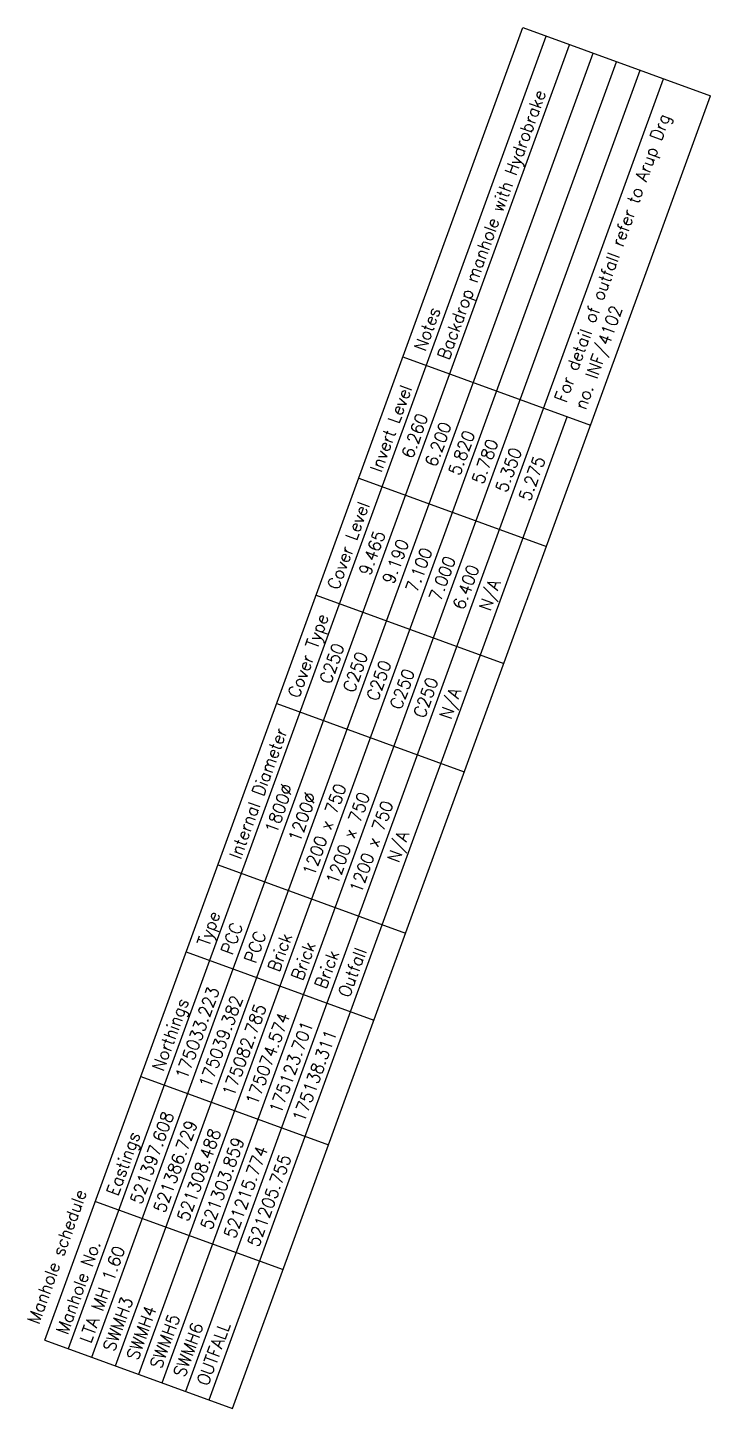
# Model space of a CAD drawing. Header units: millimetres. Extents: x 521005098 to 522149999836, y 174611071 to 175300000107.
# Drawn here: x 521420758 to 521475465, y 175335273 to 175445921 of the extents above; entities that cross this region are included whole.
import ezdxf

# ---------------------------------------------------------------- set-up
doc = ezdxf.new("R2010")
doc.units = ezdxf.units.MM
doc.header["$LTSCALE"] = 200
doc.layers.add('0-35TEXT', color=3, linetype='Continuous')
doc.layers.add('GT0-35TXT', color=3, linetype='Continuous')
doc.styles.add('GT1to500', font='romans.shx', dxfattribs={"width": 0.95, "height": 1000})

msp = doc.modelspace()

# ---------------------------------------------------------------- linework, layer by layer
at = {"layer": '0-35TEXT', "linetype": 'Continuous'}
for points in [[(521422148.79318, 175340745.08145), (521460429.79175, 175445921.26061)], [(521460429.79175, 175445921.26061), (521475464.87368, 175440448.93832)], [(521424028.17843, 175340061.04116), (521462309.17699, 175445237.22032)], [(521425907.56367, 175339377.00088), (521464188.56224, 175444553.18004)], [(521427786.94891, 175338692.96059), (521466067.94748, 175443869.13975)], [(521429666.33415, 175338008.9203), (521467947.33272, 175443185.09946)], [(521431545.71939, 175337324.88002), (521469826.71796, 175442501.05918)], [(521433425.10463, 175336640.83973), (521471706.1032, 175441817.01889)], [(521437183.87512, 175335272.75916), (521475464.87368, 175440448.93832)], [(521450824.04094, 175419529.67716), (521465859.12287, 175414057.35486)], [(521435304.48988, 175335956.79944), (521463979.73763, 175414741.39515)], [(521447291.24155, 175409823.39061), (521462326.32348, 175404351.06831)], [(521443874.81673, 175400436.84055), (521458909.89866, 175394964.51826)], [(521440714.69304, 175391754.47207), (521455749.77497, 175386282.14978)], [(521436013.99173, 175378839.40138), (521451049.07366, 175373367.07908)], [(521433475.22511, 175371864.19741), (521448510.30704, 175366391.87512)], [(521429835.05633, 175361862.91588), (521444870.13826, 175356390.59359)], [(521426194.88754, 175351861.63434), (521441229.96948, 175346389.31205)], [(521422148.79318, 175340745.08145), (521437183.87512, 175335272.75916)]]:
    msp.add_lwpolyline(points, dxfattribs=at)

# ---------------------------------------------------------------- texts
at = {"layer": 'GT0-35TXT', "char_height": 1000, "attachment_point": 1, "rotation": 70, "style": 'GT1to500'}
for s, insert, width in [('Backdrop manhole with Hydrobrake', (521453561.68083, 175419575.57668), 27105.8770604), ('For detail of outfall refer to Arup Drg no. INF/4102', (521462958.60704, 175416155.37525), 27105.8771), ('Notes', (521451682.29559, 175420259.61697), 23991.839), ('Invert Level', (521448149.4962, 175410553.33042), 23991.839), ('6.260', (521450680.71756, 175411660.19516), 23991.839), ('6.200', (521452560.1028, 175410976.15487), 23991.839), ('5.820', (521454439.48804, 175410292.11458), 23991.839), ('5.780', (521456318.87329, 175409608.0743), 23991.839), ('5.350', (521458198.25853, 175408924.03401), 23991.839), ('5.275', (521460077.64377, 175408239.99372), 23991.839), ('Cover Level', (521444726.83702, 175401149.65162), 23991.839), ('9.465', (521447264.29274, 175402273.6451), 23991.839), ('9.190', (521449143.67798, 175401589.60482), 23991.839), ('7.100', (521451023.06322, 175400905.56453), 23991.839), ('7.000', (521452902.44846, 175400221.52424), 23991.839), ('6.400', (521454781.8337, 175399537.48396), 23991.839), ('N/A', (521456876.7084, 175399445.49608), 23991.839), ('Cover Type', (521441566.71333, 175392467.28314), 23991.839), ('C250', (521444104.16905, 175393591.27662), 23991.839), ('C250', (521445983.55429, 175392907.23634), 23991.839), ('C250', (521447862.93953, 175392223.19605), 23991.839), ('C250', (521449742.32477, 175391539.15576), 23991.839), ('C250', (521451621.71002, 175390855.11548), 23991.839), ('N/A', (521453716.58471, 175390763.1276), 23991.839), ('Internal Diameter', (521436866.01203, 175379552.21245), 23991.839), ('1800%%c', (521439742.20086, 175381606.86752), 23991.839), ('1200%%c', (521441621.5861, 175380922.82724), 23991.839), ('1200 x 750', (521442761.16159, 175378206.17635), 23991.839), ('1200 x 750', (521444640.54683, 175377522.13607), 23991.839), ('1200 x 750', (521446519.93207, 175376838.09578), 23991.839), ('N/A', (521449543.14146, 175379296.68652), 23991.839), ('Type', (521434327.24541, 175372577.00848), 23991.839), ('PCC', (521436206.63065, 175371892.9682), 23991.839), ('PCC', (521438086.01589, 175371208.92791), 23991.839), ('Brick', (521439965.40113, 175370524.88762), 23991.839), ('Brick', (521441844.78637, 175369840.84734), 23991.839), ('Brick', (521443724.17161, 175369156.80705), 23991.839), ('Outfall', (521445603.55686, 175368472.76676), 23991.839), ('Northings', (521430687.07662, 175362575.72695), 23991.839), ('175033.223', (521432566.46186, 175361891.68666), 23991.839), ('175039.382', (521434445.84711, 175361207.64638), 23991.839), ('175082.785', (521436325.23235, 175360523.60609), 23991.839), ('175074.574', (521438204.61759, 175359839.5658), 23991.839), ('175123.701', (521440084.00283, 175359155.52551), 23991.839), ('175138.311', (521441963.38807, 175358471.48523), 23991.839), ('521397.608', (521428926.29308, 175351890.40513), 23991.839), ('521386.729', (521430805.67832, 175351206.36484), 23991.839), ('Eastings', (521427046.90784, 175352574.44541), 23991.839), ('521308.488', (521432685.06356, 175350522.32455), 23991.839), ('521303.859', (521434564.44881, 175349838.28427), 23991.839), ('521215.774', (521436443.83405, 175349154.24398), 23991.839), ('521205.755', (521438323.21929, 175348470.20369), 23991.839), ('Manhole schedule', (521420702.63045, 175342294.36274), 23991.839), ('Manhole No.', (521423000.81348, 175341457.89252), 23991.839), ('LTA MH 1.60', (521424880.19872, 175340773.85223), 23991.839), ('SWMH3', (521426759.58396, 175340089.81195), 23991.839), ('SWMH4', (521428638.9692, 175339405.77166), 23991.839), ('SWMH5', (521430518.35445, 175338721.73137), 23991.839), ('SWMH6', (521432397.73969, 175338037.69109), 23991.839), ('OUTFALL', (521434277.12493, 175337353.6508), 23991.839)]:
    msp.add_mtext(s, dxfattribs=dict(at, insert=insert, width=width))

doc.saveas('drawing.dxf')
